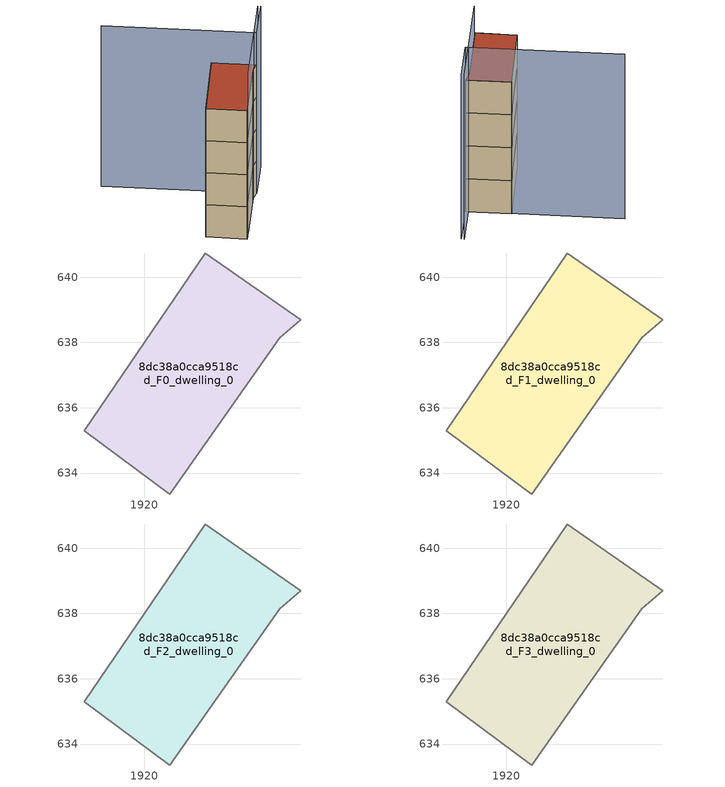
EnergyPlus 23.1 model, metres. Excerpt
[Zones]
8dc38a0cca9518cd_F0_dwelling_0
 floor ground (EU_floor_Construction): 1924.8,638.69 1924.15,638.15 1920.78,633.36 1918.16,635.3 1921.87,640.74 z0
 wall adiabatic (EU_wall_Construction): 1921.87,640.74 1918.16,635.3 1920.78,633.36 1924.15,638.15 1924.8,638.69 1921.87,640.74 z0:3
8dc38a0cca9518cd_F1_dwelling_0
 floor to 8dc38a0cca9518cd_F0_dwelling_0 (EU_floor_Construction): 1924.8,638.69 1924.15,638.15 1920.78,633.36 1918.16,635.3 1921.87,640.74 z3
 wall adiabatic (EU_wall_Construction): 1921.87,640.74 1918.16,635.3 1920.78,633.36 1924.15,638.15 1924.8,638.69 1921.87,640.74 z3:6
8dc38a0cca9518cd_F2_dwelling_0
 floor to 8dc38a0cca9518cd_F1_dwelling_0 (EU_floor_Construction): 1924.8,638.69 1924.15,638.15 1920.78,633.36 1918.16,635.3 1921.87,640.74 z6
 wall adiabatic (EU_wall_Construction): 1921.87,640.74 1918.16,635.3 1920.78,633.36 1924.15,638.15 1924.8,638.69 1921.87,640.74 z6:9
8dc38a0cca9518cd_F3_dwelling_0
 floor to 8dc38a0cca9518cd_F2_dwelling_0 (EU_floor_Construction): 1924.8,638.69 1924.15,638.15 1920.78,633.36 1918.16,635.3 1921.87,640.74 z9
 wall adiabatic (EU_wall_Construction): 1921.87,640.74 1918.16,635.3 1920.78,633.36 1924.15,638.15 1924.8,638.69 1921.87,640.74 z9:12
 roof outside (EU_roof_Construction): 1920.78,633.36 1924.15,638.15 1924.8,638.69 1921.87,640.74 1918.16,635.3 z12
shading: 1921.27,634.04 1926.82,641.96 / 1927.02,641.82 1924.78,638.67 / 1924.78,638.67 1914.8,645.75 z0:15
[Building]
EU S2 Campaign: North Axis=0; Terrain=City; Solar Distribution=FullExterior
[Site:Location]
Bologna: Latitude=44.5; Longitude=11.25; Time Zone=1; Elevation=37
[SizingPeriod:WeatherFileDays]
AnnualSizingPeriod: Begin Month=1; Begin Day of Month=1; End Month=12; End Day of Month=31; Day of Week for Start Day=Monday; Use Weather File Daylight Saving Period=No; Use Weather File Rain and Snow Indicators=No
[MATERIAL]
EU_InternalMass_Material: Roughness=MediumRough; Thickness=0.1; Conductivity=1; Density=1800; Specific Heat=900; Thermal Absorptance=0.9; Solar Absorptance=0.7; Visible Absorptance=0.7
[MATERIAL:NOMASS] Roughness=MediumRough; Thermal Absorptance=0.9; Solar Absorptance=0.7; Visible Absorptance=0.7
Name | Thermal Resistance
EU_wall_NoMass | 0.781309
EU_roof_NoMass | 0.418499
EU_floor_NoMass | 0.563442
[CONSTRUCTION]
EU_wall_Construction: EU_wall_NoMass
EU_roof_Construction: EU_roof_NoMass
EU_floor_Construction: EU_floor_NoMass
EU_InternalMass_Construction: EU_InternalMass_Material
[ZONE] Type=1; Multiplier=1; Ceiling Height=autocalculate; Floor Area=autocalculate; Part of Total Floor Area=Yes
Name | Volume
8dc38a0cca9518cd_F0_dwelling_0 | 66.0146
8dc38a0cca9518cd_F1_dwelling_0; 8dc38a0cca9518cd_F2_dwelling_0; 8dc38a0cca9518cd_F3_dwelling_0 | 66.0139
[INTERNALMASS] Construction=EU_InternalMass_Construction; Surface Area=22.0047
Name | Zone or ZoneList
8dc38a0cca9518cd_F0_dwelling_0_EU_InternalMass | 8dc38a0cca9518cd_F0_dwelling_0
8dc38a0cca9518cd_F1_dwelling_0_EU_InternalMass | 8dc38a0cca9518cd_F1_dwelling_0
8dc38a0cca9518cd_F2_dwelling_0_EU_InternalMass | 8dc38a0cca9518cd_F2_dwelling_0
8dc38a0cca9518cd_F3_dwelling_0_EU_InternalMass | 8dc38a0cca9518cd_F3_dwelling_0
[OTHEREQUIPMENT] Fuel Type=Electricity; Design Level Calculation Method=Watts/Area; Power per Zone Floor Area=1; Fraction Latent=0; Fraction Radiant=0; Fraction Lost=0; Carbon Dioxide Generation Rate=0; EndUse Subcategory=EU_Step8_InternalGains
Name | Zone or ZoneList or Space or SpaceList | Schedule
EU_Step8_InternalGain_8dc38a0cca9518cd_F0_dwelling_0_f000 | 8dc38a0cca9518cd_F0_dwelling_0 | EU_Step8_GainSchedule_8dc38a0cca9518cd_F0_dwelling_0_f000
EU_Step8_InternalGain_8dc38a0cca9518cd_F1_dwelling_0_f000 | 8dc38a0cca9518cd_F1_dwelling_0 | EU_Step8_GainSchedule_8dc38a0cca9518cd_F1_dwelling_0_f000
EU_Step8_InternalGain_8dc38a0cca9518cd_F2_dwelling_0_f000 | 8dc38a0cca9518cd_F2_dwelling_0 | EU_Step8_GainSchedule_8dc38a0cca9518cd_F2_dwelling_0_f000
EU_Step8_InternalGain_8dc38a0cca9518cd_F3_dwelling_0_f000 | 8dc38a0cca9518cd_F3_dwelling_0 | EU_Step8_GainSchedule_8dc38a0cca9518cd_F3_dwelling_0_f000
[ZONEVENTILATION:DESIGNFLOWRATE] Schedule=EU_AlwaysOn; Design Flow Rate Calculation Method=AirChanges/Hour; Air Changes per Hour=0.692607; Ventilation Type=Natural; Fan Pressure Rise=0; Fan Total Efficiency=1; Constant Term Coefficient=1; Temperature Term Coefficient=0; Velocity Term Coefficient=0; Velocity Squared Term Coefficient=0; Minimum Indoor Temperature=-100; Maximum Indoor Temperature=100; Delta Temperature=-100; Minimum Outdoor Temperature=-100; Maximum Outdoor Temperature=100; Maximum Wind Speed=40
Name | Zone or ZoneList or Space or SpaceList
EU_ConstantAir_8dc38a0cca9518cd_F0_dwelling_0 | 8dc38a0cca9518cd_F0_dwelling_0
EU_ConstantAir_8dc38a0cca9518cd_F1_dwelling_0 | 8dc38a0cca9518cd_F1_dwelling_0
EU_ConstantAir_8dc38a0cca9518cd_F2_dwelling_0 | 8dc38a0cca9518cd_F2_dwelling_0
EU_ConstantAir_8dc38a0cca9518cd_F3_dwelling_0 | 8dc38a0cca9518cd_F3_dwelling_0
[HVACTEMPLATE:THERMOSTAT] Constant Heating Setpoint=20; Constant Cooling Setpoint=50
EU_HeatOnly_8dc38a0cca9518cd_F0_dwelling_0; EU_HeatOnly_8dc38a0cca9518cd_F1_dwelling_0; EU_HeatOnly_8dc38a0cca9518cd_F2_dwelling_0; EU_HeatOnly_8dc38a0cca9518cd_F3_dwelling_0
[HVACTEMPLATE:ZONE:IDEALLOADSAIRSYSTEM] System Availability Schedule=EU_AlwaysOn; Maximum Heating Supply Air Temperature=50; Minimum Cooling Supply Air Temperature=13; Maximum Heating Supply Air Humidity Ratio=0.0156; Minimum Cooling Supply Air Humidity Ratio=0.0077; Heating Limit=NoLimit; Cooling Limit=NoLimit; Heating Availability Schedule=EU_AlwaysOn; Cooling Availability Schedule=EU_CoolingOff; Dehumidification Control Type=ConstantSensibleHeatRatio; Cooling Sensible Heat Ratio=0.7; Dehumidification Setpoint=60; Humidification Control Type=None; Humidification Setpoint=30; Outdoor Air Method=None; Outdoor Air Flow Rate per Person=0.00944; Outdoor Air Flow Rate per Zone Floor Area=0; Outdoor Air Flow Rate per Zone=0; Demand Controlled Ventilation Type=None; Outdoor Air Economizer Type=NoEconomizer; Heat Recovery Type=None; Sensible Heat Recovery Effectiveness=0.7; Latent Heat Recovery Effectiveness=0.65
Name | Template Thermostat
8dc38a0cca9518cd_F0_dwelling_0 | EU_HeatOnly_8dc38a0cca9518cd_F0_dwelling_0
8dc38a0cca9518cd_F1_dwelling_0 | EU_HeatOnly_8dc38a0cca9518cd_F1_dwelling_0
8dc38a0cca9518cd_F2_dwelling_0 | EU_HeatOnly_8dc38a0cca9518cd_F2_dwelling_0
8dc38a0cca9518cd_F3_dwelling_0 | EU_HeatOnly_8dc38a0cca9518cd_F3_dwelling_0
[SIZING:ZONE] Zone Cooling Design Supply Air Temperature Input Method=SupplyAirTemperature; Zone Cooling Design Supply Air Temperature=13; Zone Heating Design Supply Air Temperature Input Method=SupplyAirTemperature; Zone Heating Design Supply Air Temperature=50; Zone Cooling Design Supply Air Humidity Ratio=0.008; Zone Heating Design Supply Air Humidity Ratio=0.008; Cooling Design Air Flow Method=DesignDay; Cooling Design Air Flow Rate=0; Cooling Minimum Air Flow per Zone Floor Area=0.000762; Cooling Minimum Air Flow=0; Cooling Minimum Air Flow Fraction=0.2; Heating Design Air Flow Method=DesignDay; Heating Design Air Flow Rate=0; Heating Maximum Air Flow per Zone Floor Area=0.002032; Heating Maximum Air Flow=0.141576; Heating Maximum Air Flow Fraction=0.3; Account for Dedicated Outdoor Air System=No; Dedicated Outdoor Air System Control Strategy=NeutralSupplyAir; Dedicated Outdoor Air Low Setpoint Temperature for Design=autosize; Dedicated Outdoor Air High Setpoint Temperature for Design=autosize; Zone Load Sizing Method=Sensible Load Only No Latent Load; Zone Latent Cooling Design Supply Air Humidity Ratio Input Method=HumidityRatioDifference; Zone Cooling Design Supply Air Humidity Ratio Difference=0.005; Zone Latent Heating Design Supply Air Humidity Ratio Input Method=HumidityRatioDifference; Zone Humidification Design Supply Air Humidity Ratio Difference=0.005
8dc38a0cca9518cd_F0_dwelling_0; 8dc38a0cca9518cd_F1_dwelling_0; 8dc38a0cca9518cd_F2_dwelling_0; 8dc38a0cca9518cd_F3_dwelling_0
[SCHEDULE:CONSTANT]
Name | Hourly Value
EU_AlwaysOn | 1
EU_CoolingOff | 0
[SCHEDULE:FILE] Column Number=1; Rows to Skip at Top=0; Number of Hours of Data=8760; Column Separator=Comma; Interpolate to Timestep=No; Minutes per Item=60; Adjust Schedule for Daylight Savings=Yes
Name | File
EU_Step8_GainSchedule_8dc38a0cca9518cd_F0_dwelling_0_f000 | ../../schedules/8dc38a0cca9518cd/8dc38a0cca9518cd_F0_dwelling_0_f000_gain.csv
EU_Step8_GainSchedule_8dc38a0cca9518cd_F1_dwelling_0_f000 | ../../schedules/8dc38a0cca9518cd/8dc38a0cca9518cd_F1_dwelling_0_f000_gain.csv
EU_Step8_GainSchedule_8dc38a0cca9518cd_F2_dwelling_0_f000 | ../../schedules/8dc38a0cca9518cd/8dc38a0cca9518cd_F2_dwelling_0_f000_gain.csv
EU_Step8_GainSchedule_8dc38a0cca9518cd_F3_dwelling_0_f000 | ../../schedules/8dc38a0cca9518cd/8dc38a0cca9518cd_F3_dwelling_0_f000_gain.csv
